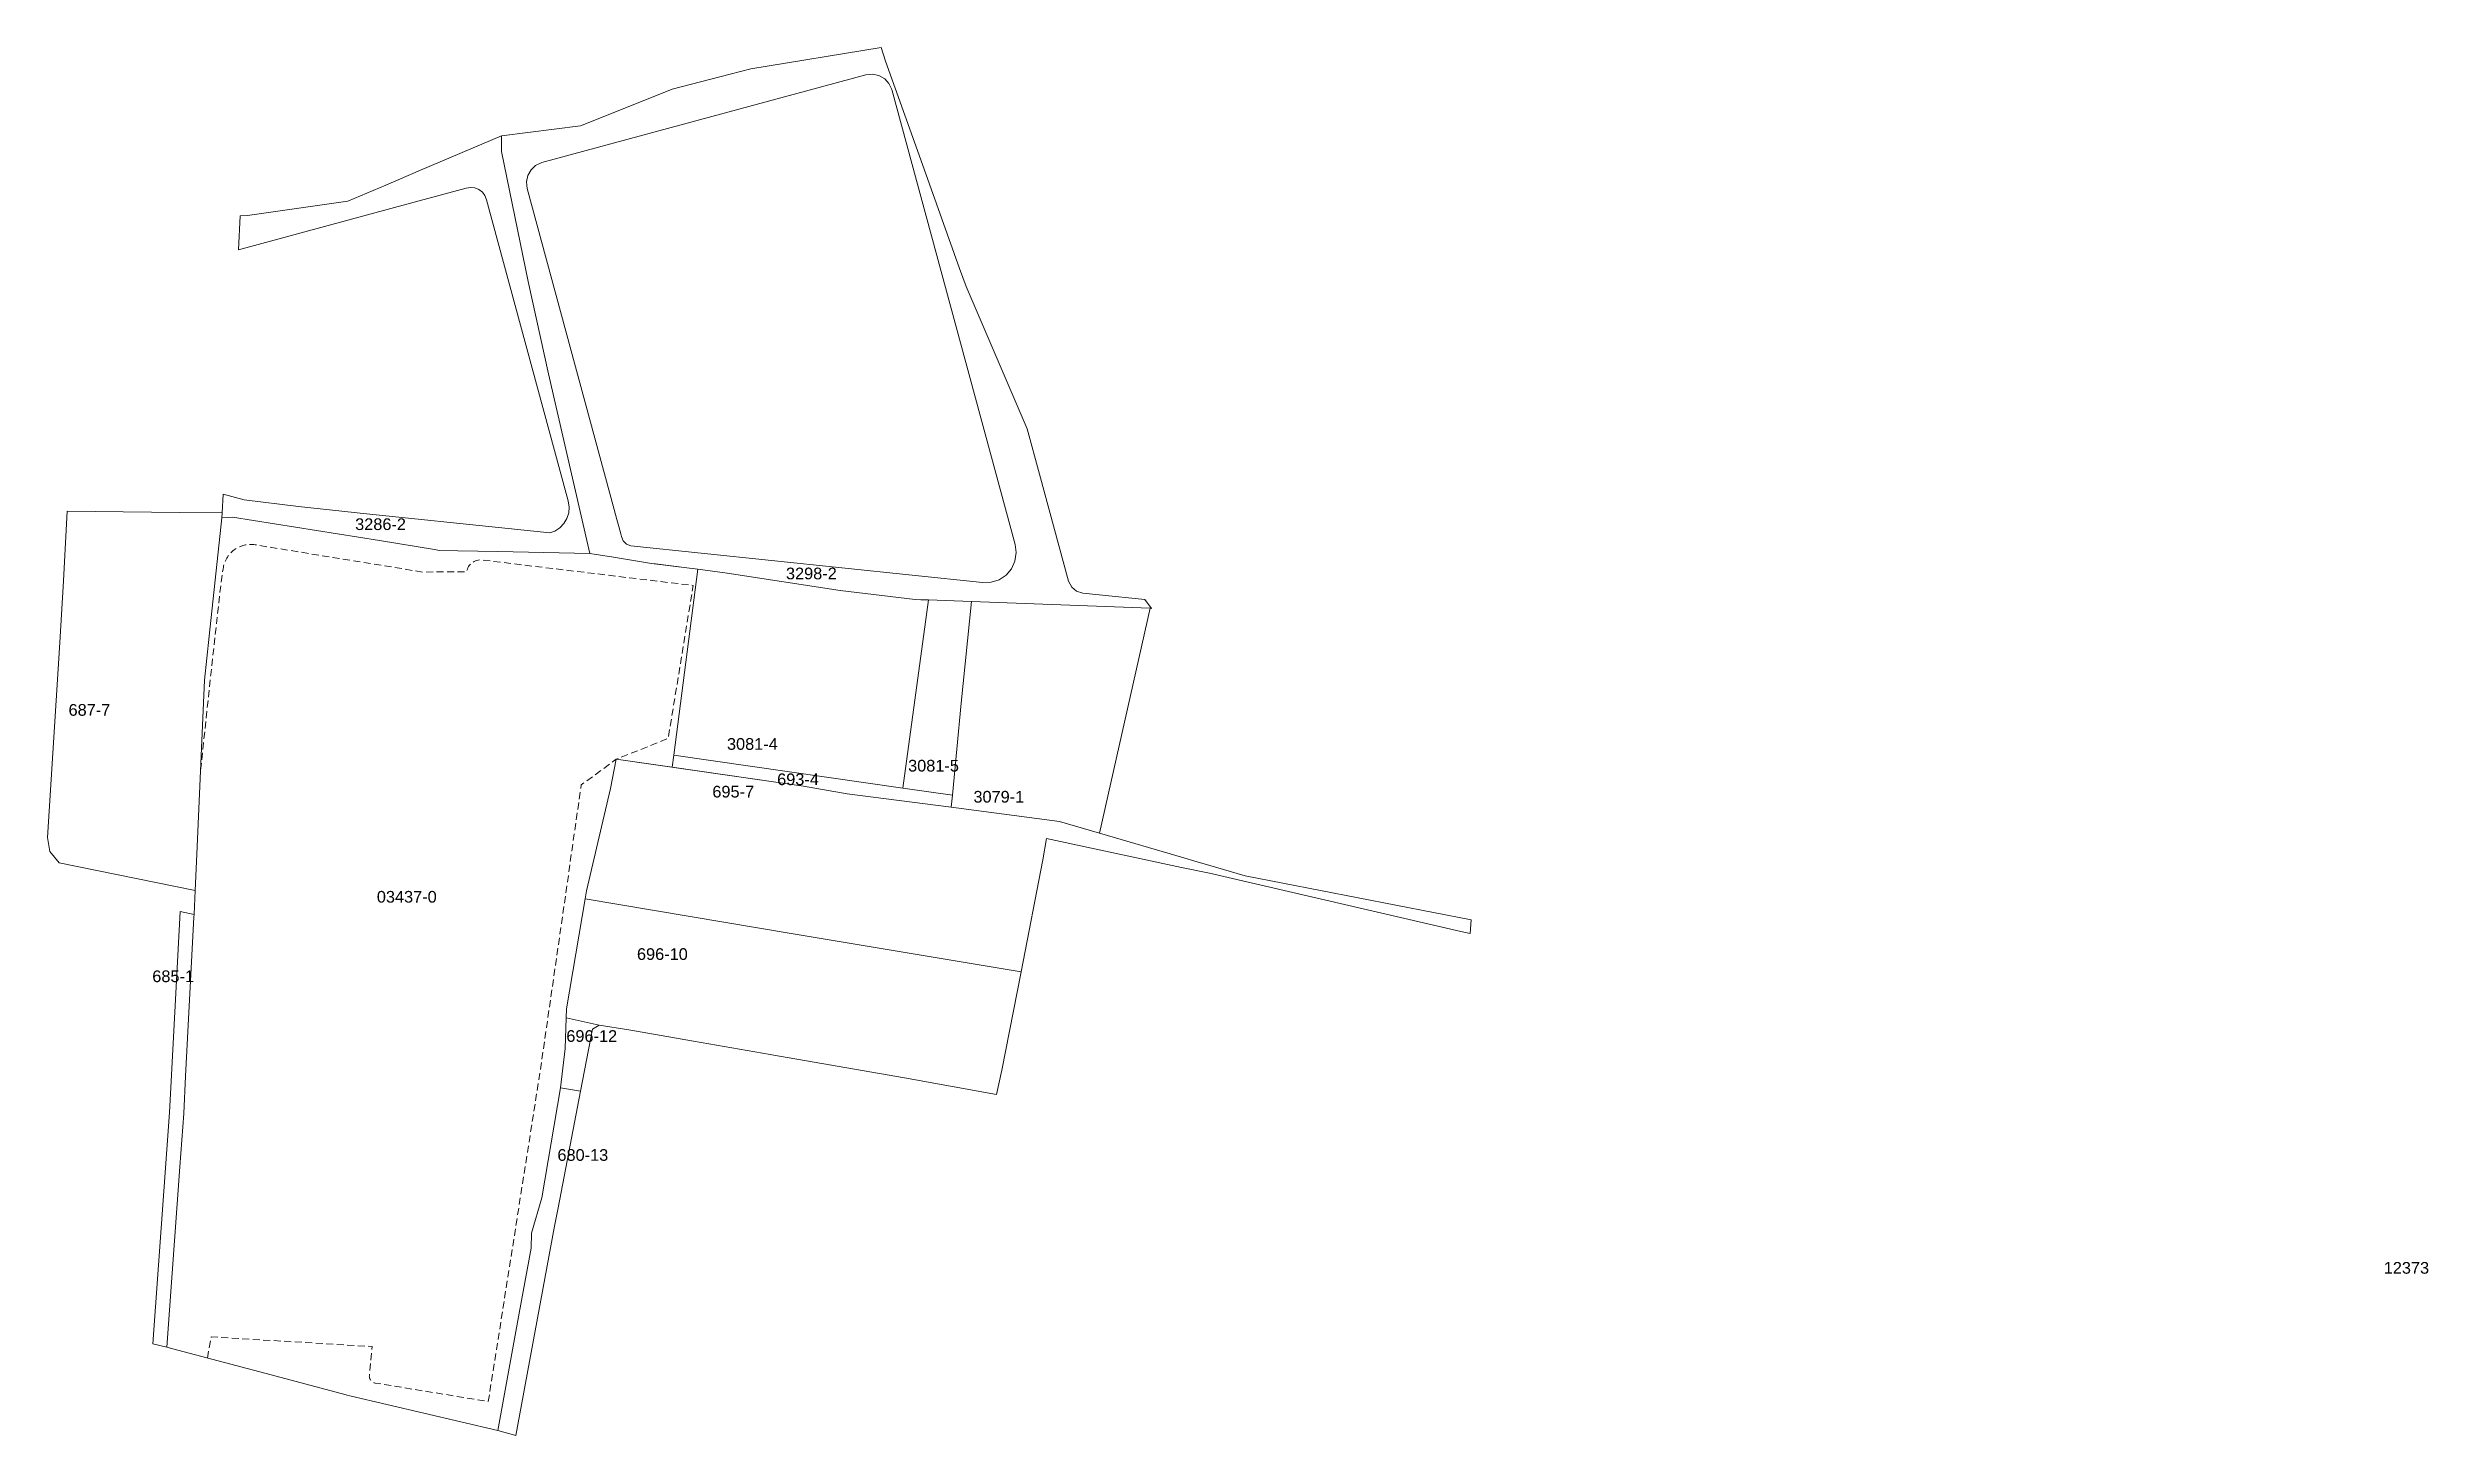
# Model space of a CAD drawing. Header units: metres. Extents: x 7511328 to 7511837, y 4692176 to 4692473.
import ezdxf

# ---------------------------------------------------------------- set-up
doc = ezdxf.new("R2010")
doc.units = ezdxf.units.M
doc.linetypes.add('DASHED', pattern=[0.75, 0.5, -0.25])
for name, color, linetype, lineweight in [('Ndarjet', 1, 'Continuous', 0), ('Nr-Kojshi', 251, 'Continuous', 0), ('Parc-Kojshi', 251, 'Continuous', 0), ('Parc-Re', 7, 'Continuous', 0), ('ParcRePo', 7, 'Continuous', 0), ('shenderrimi', 3, 'Continuous', 0)]:
    doc.layers.add(name, color=color, linetype=linetype, lineweight=lineweight)
doc.styles.get("Standard").update_dxf_attribs({"font": 'arial.ttf'})

msp = doc.modelspace()

# ---------------------------------------------------------------- linework, layer by layer
at = {"layer": 'Ndarjet', "flags": 128}
msp.add_lwpolyline([(7511461.72, 4692321.41), (7511461.39, 4692318.82)], dxfattribs=at)
at = {"layer": 'Parc-Kojshi', "flags": 128}
for points in [[(7511537.36, 4692391.24), (7511540, 4692381.57), (7511546.21, 4692358.67), (7511546.88, 4692357.37), (7511547.92, 4692356.51), (7511549.22, 4692356.11), (7511552.77, 4692355.74), (7511562.53, 4692354.74), (7511563.96, 4692352.81), (7511563.64, 4692352.88), (7511525.4, 4692354.28), (7511516.22, 4692354.63), (7511514.57, 4692354.69), (7511513.4, 4692354.73), (7511497.29, 4692356.64), (7511473.17, 4692360.4), (7511466.85, 4692361.2), (7511465.09, 4692361.42), (7511457.83, 4692362.34), (7511456.97, 4692362.45), (7511448.83, 4692363.77), (7511443.74, 4692364.6), (7511434.9, 4692403.06), (7511430.57, 4692422.81), (7511424.83, 4692450.58), (7511424.84, 4692454), (7511441.75, 4692456.08), (7511442.66, 4692456.45), (7511461.38, 4692463.99), (7511473.81, 4692467.19), (7511478.22, 4692468.32), (7511506.1, 4692472.85), (7511506.99, 4692469.93), (7511515.27, 4692446.82), (7511522.88, 4692425.56), (7511524.26, 4692421.7), (7511537.36, 4692391.24)], [(7511433.5, 4692448.23), (7511432.13, 4692447.59), (7511431.17, 4692446.7), (7511430.48, 4692445.49), (7511430.18, 4692444.1), (7511430.34, 4692442.71), (7511448.97, 4692373.99), (7511449.54, 4692371.88), (7511449.96, 4692370.32), (7511450.37, 4692368.8), (7511450.53, 4692368.2), (7511450.92, 4692367.29), (7511451.63, 4692366.58), (7511452.54, 4692366.19), (7511527.81, 4692358.34), (7511529.61, 4692358.41), (7511531.34, 4692358.97), (7511532.82, 4692359.96), (7511533.97, 4692361.31), (7511534.72, 4692362.96), (7511534.99, 4692364.81), (7511534.76, 4692366.51), (7511508.37, 4692463.86), (7511507.77, 4692465.19), (7511506.87, 4692466.17), (7511505.58, 4692466.91), (7511504.23, 4692467.18), (7511502.85, 4692467.03), (7511433.5, 4692448.23)], [(7511365.31, 4692377.26), (7511369.79, 4692376.08), (7511381.38, 4692374.62), (7511395.94, 4692373.1), (7511426.25, 4692369.94), (7511435.22, 4692369), (7511436.29, 4692369.39), (7511437.36, 4692370.09), (7511438.22, 4692370.98), (7511438.86, 4692372.06), (7511439.24, 4692373.25), (7511439.34, 4692374.49), (7511439.14, 4692375.87), (7511438.71, 4692377.4), (7511421.67, 4692440.29), (7511421.29, 4692441.19), (7511420.76, 4692441.88), (7511420.01, 4692442.47), (7511419.14, 4692442.82), (7511418.28, 4692442.93), (7511417.29, 4692442.8), (7511405.35, 4692439.56), (7511368.55, 4692429.59), (7511368.96, 4692436.84), (7511370.51, 4692436.93), (7511392, 4692439.95), (7511400.12, 4692443.42), (7511407.53, 4692446.59), (7511424.84, 4692454), (7511424.83, 4692450.58), (7511430.57, 4692422.81), (7511434.9, 4692403.06), (7511443.74, 4692364.6), (7511424.06, 4692365), (7511415.47, 4692365.18), (7511411.58, 4692365.25), (7511410.53, 4692365.42), (7511398.76, 4692367.39), (7511367.25, 4692372.38), (7511365, 4692372.24), (7511365.06, 4692373.28), (7511365.31, 4692377.26)], [(7511359.3, 4692292.47), (7511330.19, 4692298.37), (7511328.18, 4692300.82), (7511327.72, 4692303.79), (7511330.32, 4692345.55), (7511331.15, 4692358.74), (7511331.87, 4692373.61), (7511337.89, 4692373.55), (7511355.91, 4692373.37), (7511365.06, 4692373.28), (7511365, 4692372.24), (7511362.31, 4692346.91), (7511361.31, 4692337.48), (7511359.65, 4692300.23), (7511359.3, 4692292.47)], [(7511497.29, 4692356.64), (7511513.4, 4692354.73), (7511514.57, 4692354.69), (7511516.22, 4692354.63), (7511510.7, 4692314.38), (7511510.7, 4692314.37), (7511461.72, 4692321.41), (7511466.85, 4692361.2), (7511473.17, 4692360.4), (7511497.29, 4692356.64)], [(7511525.4, 4692354.28), (7511523.21, 4692332.57), (7511521.34, 4692312.84), (7511510.7, 4692314.37), (7511510.7, 4692314.38), (7511516.22, 4692354.63), (7511525.4, 4692354.28)], [(7511544.23, 4692307.25), (7511521.1, 4692310.25), (7511521.34, 4692312.84), (7511523.21, 4692332.57), (7511525.4, 4692354.28), (7511563.64, 4692352.88), (7511552.81, 4692304.73), (7511544.23, 4692307.25)], [(7511632.17, 4692283.22), (7511630.14, 4692283.7), (7511576.39, 4692296.18), (7511570.36, 4692297.39), (7511541.51, 4692303.58), (7511540.66, 4692298.99), (7511536.08, 4692275.04), (7511487.23, 4692283.19), (7511442.75, 4692290.68), (7511443.03, 4692292.38), (7511448.2, 4692314.28), (7511449.4, 4692320.55), (7511489.45, 4692314.77), (7511498.81, 4692313.15), (7511521.1, 4692310.25), (7511544.23, 4692307.25), (7511552.81, 4692304.73), (7511570.9, 4692299.42), (7511573.25, 4692298.73), (7511576.4, 4692297.81), (7511584.01, 4692295.58), (7511632.38, 4692286.2), (7511632.17, 4692283.22)], [(7511350.27, 4692195.45), (7511353.82, 4692244.9), (7511356.1, 4692287.96), (7511359.07, 4692287.34), (7511359.04, 4692286.71), (7511357.26, 4692252.69), (7511356.85, 4692244.71), (7511356.02, 4692233.29), (7511353.22, 4692194.68), (7511350.27, 4692195.45)], [(7511445.72, 4692263.63), (7511438.72, 4692265.22), (7511438.79, 4692267.09), (7511442.75, 4692290.68), (7511487.23, 4692283.19), (7511536.08, 4692275.04), (7511531.91, 4692254.02), (7511530.78, 4692248.79), (7511511.1, 4692252.37), (7511482.67, 4692257.27), (7511482.31, 4692257.33), (7511465.96, 4692260.2), (7511452.09, 4692262.62), (7511445.72, 4692263.63)], [(7511438.72, 4692265.22), (7511445.72, 4692263.63), (7511444.33, 4692262.77), (7511441.78, 4692249.47), (7511437.47, 4692250.21), (7511438.48, 4692258.63), (7511438.72, 4692265.22)], [(7511424.05, 4692176.88), (7511428.64, 4692201.97), (7511431.17, 4692215.91), (7511431.29, 4692219.14), (7511433.45, 4692226.69), (7511437.47, 4692250.21), (7511441.78, 4692249.47), (7511436.96, 4692224.54), (7511436.2, 4692220.62), (7511427.9, 4692175.82), (7511424.05, 4692176.88)]]:
    msp.add_lwpolyline(points, dxfattribs=at)
msp.add_lwpolyline([(7511461.72, 4692321.41), (7511461.39, 4692318.82), (7511489.45, 4692314.77), (7511498.81, 4692313.15), (7511521.1, 4692310.25), (7511521.34, 4692312.84), (7511510.7, 4692314.37)], close=True, dxfattribs=at)
at = {"layer": 'ParcRePo', "flags": 128}
msp.add_lwpolyline([(7511359.04, 4692286.71), (7511359.07, 4692287.34), (7511359.3, 4692292.47), (7511359.65, 4692300.23), (7511361.31, 4692337.48), (7511362.31, 4692346.91), (7511365, 4692372.24), (7511367.25, 4692372.38), (7511398.76, 4692367.39), (7511410.53, 4692365.42), (7511411.58, 4692365.25), (7511415.47, 4692365.18), (7511424.06, 4692365), (7511443.74, 4692364.6), (7511448.83, 4692363.77), (7511456.97, 4692362.45), (7511465.09, 4692361.42), (7511466.85, 4692361.2), (7511461.72, 4692321.41), (7511461.39, 4692318.82), (7511449.4, 4692320.55), (7511448.2, 4692314.28), (7511443.03, 4692292.38), (7511442.75, 4692290.68), (7511438.79, 4692267.09), (7511438.72, 4692265.22), (7511438.48, 4692258.63), (7511437.47, 4692250.21), (7511433.45, 4692226.69), (7511431.29, 4692219.14), (7511431.17, 4692215.91), (7511428.64, 4692201.97), (7511424.05, 4692176.88), (7511392.37, 4692184.3), (7511391.77, 4692184.44), (7511391.75, 4692184.44), (7511391.59, 4692184.48), (7511374.17, 4692189.12), (7511355.62, 4692194.06), (7511353.22, 4692194.68), (7511356.02, 4692233.29), (7511356.85, 4692244.71), (7511357.26, 4692252.69)], close=True, dxfattribs=at)
at = {"layer": 'shenderrimi', "linetype": 'DASHED', "ltscale": 3, "flags": 128}
msp.add_lwpolyline([(7511361.92, 4692192.38), (7511362.72, 4692196.9), (7511389.33, 4692195.31), (7511397.16, 4692194.84), (7511396.57, 4692188.65, 0.394124), (7511397.82, 4692187.03), (7511422.03, 4692183.08), (7511433.19, 4692254.16), (7511441.93, 4692315.04), (7511449.4, 4692320.55), (7511460.52, 4692324.99), (7511465.87, 4692357.73), (7511420.72, 4692363.18, 0.401993), (7511417.4, 4692360.67), (7511407.99, 4692360.6), (7511372.15, 4692366.44, 0.424657), (7511365.28, 4692361.31), (7511364.9, 4692358.96), (7511362.65, 4692338.71), (7511360.43, 4692317.86)], format="xyb", dxfattribs=at)

# ---------------------------------------------------------------- texts
at = {"layer": 'Nr-Kojshi'}
for s, p in [('3286-2', (7511393.53, 4692369.6)), ('3298-2', (7511485.72, 4692359.05)), ('687-7', (7511332.2, 4692329.85)), ('3081-4', (7511473.1, 4692322.56)), ('3081-5', (7511511.86, 4692317.91)), ('695-7', (7511469.97, 4692312.35)), ('693-4', (7511483.84, 4692315)), ('3079-1', (7511525.84, 4692311.26)), ('696-10', (7511453.84, 4692277.59)), ('685-1', (7511350.12, 4692272.84)), ('696-12', (7511438.72, 4692260.05)), ('680-13', (7511436.82, 4692234.59)), ('12373', (7511827.64, 4692210.43))]:
    msp.add_text(s, height=2.5, dxfattribs=at).set_placement(p)
at = {"layer": 'Parc-Re'}
msp.add_text('03437-0', height=2.5, dxfattribs=at).set_placement((7511398.17, 4692289.85))

doc.saveas('drawing.dxf')
